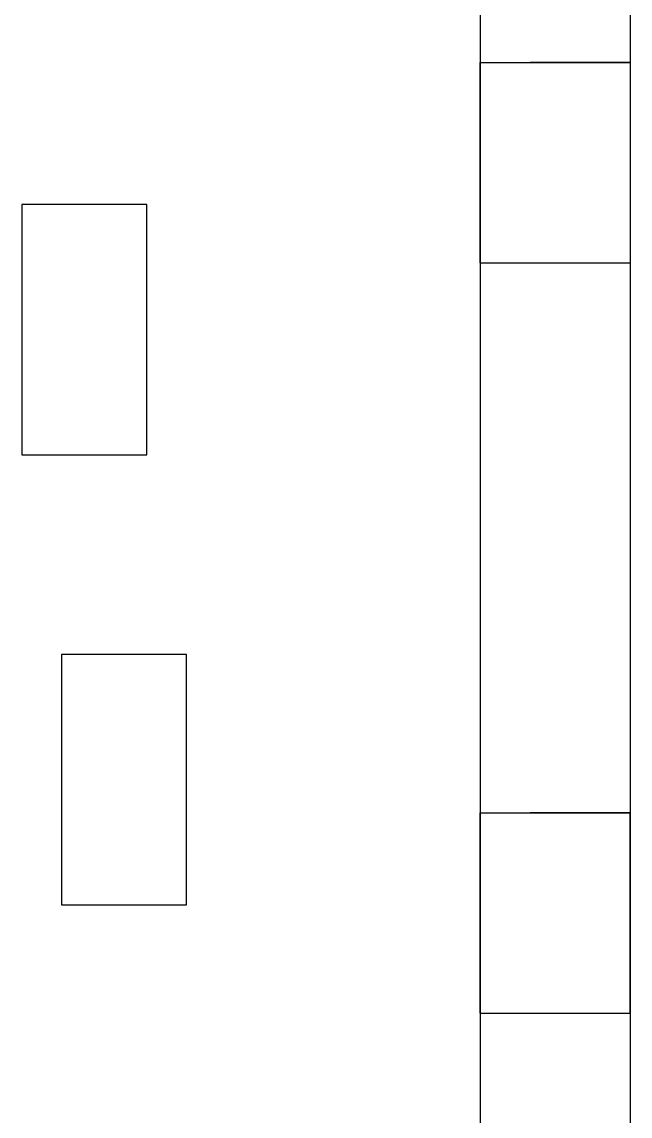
# Model space of a CAD drawing. Extents: x -19 to 297, y 0 to 420.
# Drawn here: x 78.58 to 84.67, y 187.74 to 198.68 of the extents above; entities that cross this region are included whole.
import ezdxf

# ---------------------------------------------------------------- set-up
doc = ezdxf.new("R2010")
doc.units = 0
doc.header["$MEASUREMENT"] = 0
doc.linetypes.add('K5LT_BASIC', pattern=[0])
doc.layers.add('Системный слой', color=7, linetype='Continuous')

# ---------------------------------------------------------------- blocks, each defined once
blk = doc.blocks.new('*U')
at = {"layer": 'Системный слой', "color": 5, "linetype": 'K5LT_BASIC'}
for p, q in [((79.831, 196.85), (78.581, 196.85)), ((78.581, 196.85), (78.581, 194.35)), ((79.831, 194.35), (79.831, 196.85)), ((78.581, 194.35), (79.831, 194.35)), ((80.228, 192.352), (78.978, 192.352)), ((78.978, 192.352), (78.978, 189.852)), ((80.228, 189.852), (80.228, 192.352)), ((78.978, 189.852), (80.228, 189.852))]:
    blk.add_line(p, q, dxfattribs=at)

msp = doc.modelspace()

# ---------------------------------------------------------------- linework, layer by layer
at = {"layer": 'Системный слой', "color": 5, "linetype": 'K5LT_BASIC'}
for p, q in [((83.167, 203.769), (83.167, 183.269)), ((84.667, 203.769), (84.667, 183.269)), ((83.167, 196.269), (83.167, 198.269)), ((83.167, 198.269), (84.667, 198.269)), ((84.667, 198.269), (83.667, 198.269)), ((84.667, 197.519), (84.667, 196.769)), ((83.167, 196.269), (84.667, 196.269)), ((83.167, 188.769), (83.167, 190.769)), ((83.167, 190.769), (84.667, 190.769)), ((84.667, 190.769), (83.667, 190.769)), ((84.667, 188.769), (84.667, 190.769)), ((84.667, 190.019), (84.667, 189.269)), ((83.167, 188.769), (84.667, 188.769))]:
    msp.add_line(p, q, dxfattribs=at)

# ---------------------------------------------------------------- block references
at = {"layer": 'Системный слой'}
msp.add_blockref('*U', (0, 0), dxfattribs=at)
msp.add_blockref('*U', (0, 0), dxfattribs=at)
msp.add_blockref('*U', (0, 0), dxfattribs=at)
msp.add_blockref('*U', (0, 0), dxfattribs=at)
msp.add_blockref('*U', (0, 0), dxfattribs=at)
msp.add_blockref('*U', (0, 0), dxfattribs=at)
msp.add_blockref('*U', (0, 0), dxfattribs=at)
msp.add_blockref('*U', (0, 0), dxfattribs=at)
msp.add_blockref('*U', (0, 0), dxfattribs=at)
msp.add_blockref('*U', (0, 0), dxfattribs=at)
msp.add_blockref('*U', (0, 0), dxfattribs=at)
msp.add_blockref('*U', (0, 0), dxfattribs=at)
msp.add_blockref('*U', (0, 0), dxfattribs=at)
msp.add_blockref('*U', (0, 0), dxfattribs=at)
msp.add_blockref('*U', (0, 0), dxfattribs=at)
msp.add_blockref('*U', (0, 0), dxfattribs=at)
msp.add_blockref('*U', (0, 0), dxfattribs=at)
msp.add_blockref('*U', (0, 0), dxfattribs=at)
msp.add_blockref('*U', (0, 0), dxfattribs=at)
msp.add_blockref('*U', (0, 0), dxfattribs=at)
msp.add_blockref('*U', (0, 0), dxfattribs=at)
msp.add_blockref('*U', (0, 0), dxfattribs=at)
msp.add_blockref('*U', (0, 0), dxfattribs=at)
msp.add_blockref('*U', (0, 0), dxfattribs=at)
msp.add_blockref('*U', (0, 0), dxfattribs=at)
msp.add_blockref('*U', (0, 0), dxfattribs=at)
msp.add_blockref('*U', (0, 0), dxfattribs=at)
msp.add_blockref('*U', (0, 0), dxfattribs=at)
msp.add_blockref('*U', (0, 0), dxfattribs=at)
msp.add_blockref('*U', (0, 0), dxfattribs=at)
msp.add_blockref('*U', (0, 0), dxfattribs=at)
msp.add_blockref('*U', (0, 0), dxfattribs=at)
msp.add_blockref('*U', (0, 0), dxfattribs=at)
msp.add_blockref('*U', (0, 0), dxfattribs=at)
msp.add_blockref('*U', (0, 0), dxfattribs=at)
msp.add_blockref('*U', (0, 0), dxfattribs=at)
msp.add_blockref('*U', (0, 0), dxfattribs=at)
msp.add_blockref('*U', (0, 0), dxfattribs=at)
msp.add_blockref('*U', (0, 0), dxfattribs=at)
msp.add_blockref('*U', (0, 0), dxfattribs=at)
msp.add_blockref('*U', (0, 0), dxfattribs=at)
msp.add_blockref('*U', (0, 0), dxfattribs=at)
msp.add_blockref('*U', (0, 0), dxfattribs=at)
msp.add_blockref('*U', (0, 0), dxfattribs=at)
msp.add_blockref('*U', (0, 0), dxfattribs=at)
msp.add_blockref('*U', (0, 0), dxfattribs=at)
msp.add_blockref('*U', (0, 0), dxfattribs=at)
msp.add_blockref('*U', (0, 0), dxfattribs=at)
msp.add_blockref('*U', (0, 0), dxfattribs=at)
msp.add_blockref('*U', (0, 0), dxfattribs=at)
msp.add_blockref('*U', (0, 0), dxfattribs=at)
msp.add_blockref('*U', (0, 0), dxfattribs=at)
msp.add_blockref('*U', (0, 0), dxfattribs=at)
msp.add_blockref('*U', (0, 0), dxfattribs=at)
msp.add_blockref('*U', (0, 0), dxfattribs=at)
msp.add_blockref('*U', (0, 0), dxfattribs=at)
msp.add_blockref('*U', (0, 0), dxfattribs=at)
msp.add_blockref('*U', (0, 0), dxfattribs=at)
msp.add_blockref('*U', (0, 0), dxfattribs=at)
msp.add_blockref('*U', (0, 0), dxfattribs=at)
msp.add_blockref('*U', (0, 0), dxfattribs=at)
msp.add_blockref('*U', (0, 0), dxfattribs=at)
msp.add_blockref('*U', (0, 0), dxfattribs=at)
msp.add_blockref('*U', (0, 0), dxfattribs=at)
msp.add_blockref('*U', (0, 0), dxfattribs=at)
msp.add_blockref('*U', (0, 0), dxfattribs=at)
msp.add_blockref('*U', (0, 0), dxfattribs=at)
msp.add_blockref('*U', (0, 0), dxfattribs=at)
msp.add_blockref('*U', (0, 0), dxfattribs=at)
msp.add_blockref('*U', (0, 0), dxfattribs=at)
msp.add_blockref('*U', (0, 0), dxfattribs=at)
msp.add_blockref('*U', (0, 0), dxfattribs=at)
msp.add_blockref('*U', (0, 0), dxfattribs=at)
msp.add_blockref('*U', (0, 0), dxfattribs=at)
msp.add_blockref('*U', (0, 0), dxfattribs=at)
msp.add_blockref('*U', (0, 0), dxfattribs=at)
msp.add_blockref('*U', (0, 0), dxfattribs=at)
msp.add_blockref('*U', (0, 0), dxfattribs=at)
msp.add_blockref('*U', (0, 0), dxfattribs=at)
msp.add_blockref('*U', (0, 0), dxfattribs=at)
msp.add_blockref('*U', (0, 0), dxfattribs=at)
msp.add_blockref('*U', (0, 0), dxfattribs=at)
msp.add_blockref('*U', (0, 0), dxfattribs=at)
msp.add_blockref('*U', (0, 0), dxfattribs=at)
msp.add_blockref('*U', (0, 0), dxfattribs=at)
msp.add_blockref('*U', (0, 0), dxfattribs=at)
msp.add_blockref('*U', (0, 0), dxfattribs=at)
msp.add_blockref('*U', (0, 0), dxfattribs=at)
msp.add_blockref('*U', (0, 0), dxfattribs=at)
msp.add_blockref('*U', (0, 0), dxfattribs=at)
msp.add_blockref('*U', (0, 0), dxfattribs=at)
msp.add_blockref('*U', (0, 0), dxfattribs=at)
msp.add_blockref('*U', (0, 0), dxfattribs=at)
msp.add_blockref('*U', (0, 0), dxfattribs=at)
msp.add_blockref('*U', (0, 0), dxfattribs=at)
msp.add_blockref('*U', (0, 0), dxfattribs=at)
msp.add_blockref('*U', (0, 0), dxfattribs=at)
msp.add_blockref('*U', (0, 0), dxfattribs=at)
msp.add_blockref('*U', (0, 0), dxfattribs=at)
msp.add_blockref('*U', (0, 0), dxfattribs=at)
msp.add_blockref('*U', (0, 0), dxfattribs=at)
msp.add_blockref('*U', (0, 0), dxfattribs=at)
msp.add_blockref('*U', (0, 0), dxfattribs=at)
msp.add_blockref('*U', (0, 0), dxfattribs=at)
msp.add_blockref('*U', (0, 0), dxfattribs=at)
msp.add_blockref('*U', (0, 0), dxfattribs=at)
msp.add_blockref('*U', (0, 0), dxfattribs=at)
msp.add_blockref('*U', (0, 0), dxfattribs=at)
msp.add_blockref('*U', (0, 0), dxfattribs=at)
msp.add_blockref('*U', (0, 0), dxfattribs=at)
msp.add_blockref('*U', (0, 0), dxfattribs=at)
msp.add_blockref('*U', (0, 0), dxfattribs=at)
msp.add_blockref('*U', (0, 0), dxfattribs=at)
msp.add_blockref('*U', (0, 0), dxfattribs=at)
msp.add_blockref('*U', (0, 0), dxfattribs=at)
msp.add_blockref('*U', (0, 0), dxfattribs=at)
msp.add_blockref('*U', (0, 0), dxfattribs=at)
msp.add_blockref('*U', (0, 0), dxfattribs=at)
msp.add_blockref('*U', (0, 0), dxfattribs=at)
msp.add_blockref('*U', (0, 0), dxfattribs=at)
msp.add_blockref('*U', (0, 0), dxfattribs=at)
msp.add_blockref('*U', (0, 0), dxfattribs=at)
msp.add_blockref('*U', (0, 0), dxfattribs=at)
msp.add_blockref('*U', (0, 0), dxfattribs=at)
msp.add_blockref('*U', (0, 0), dxfattribs=at)
msp.add_blockref('*U', (0, 0), dxfattribs=at)
msp.add_blockref('*U', (0, 0), dxfattribs=at)
msp.add_blockref('*U', (0, 0), dxfattribs=at)
msp.add_blockref('*U', (0, 0), dxfattribs=at)
msp.add_blockref('*U', (0, 0), dxfattribs=at)
msp.add_blockref('*U', (0, 0), dxfattribs=at)
msp.add_blockref('*U', (0, 0), dxfattribs=at)
msp.add_blockref('*U', (0, 0), dxfattribs=at)
msp.add_blockref('*U', (0, 0), dxfattribs=at)
msp.add_blockref('*U', (0, 0), dxfattribs=at)
msp.add_blockref('*U', (0, 0), dxfattribs=at)
msp.add_blockref('*U', (0, 0), dxfattribs=at)
msp.add_blockref('*U', (0, 0), dxfattribs=at)
msp.add_blockref('*U', (0, 0), dxfattribs=at)
msp.add_blockref('*U', (0, 0), dxfattribs=at)
msp.add_blockref('*U', (0, 0), dxfattribs=at)
msp.add_blockref('*U', (0, 0), dxfattribs=at)
msp.add_blockref('*U', (0, 0), dxfattribs=at)
msp.add_blockref('*U', (0, 0), dxfattribs=at)
msp.add_blockref('*U', (0, 0), dxfattribs=at)
msp.add_blockref('*U', (0, 0), dxfattribs=at)
msp.add_blockref('*U', (0, 0), dxfattribs=at)
msp.add_blockref('*U', (0, 0), dxfattribs=at)
msp.add_blockref('*U', (0, 0), dxfattribs=at)
msp.add_blockref('*U', (0, 0), dxfattribs=at)
msp.add_blockref('*U', (0, 0), dxfattribs=at)
msp.add_blockref('*U', (0, 0), dxfattribs=at)
msp.add_blockref('*U', (0, 0), dxfattribs=at)
msp.add_blockref('*U', (0, 0), dxfattribs=at)
msp.add_blockref('*U', (0, 0), dxfattribs=at)
msp.add_blockref('*U', (0, 0), dxfattribs=at)
msp.add_blockref('*U', (0, 0), dxfattribs=at)
msp.add_blockref('*U', (0, 0), dxfattribs=at)
msp.add_blockref('*U', (0, 0), dxfattribs=at)
msp.add_blockref('*U', (0, 0), dxfattribs=at)
msp.add_blockref('*U', (0, 0), dxfattribs=at)
msp.add_blockref('*U', (0, 0), dxfattribs=at)
msp.add_blockref('*U', (0, 0), dxfattribs=at)
msp.add_blockref('*U', (0, 0), dxfattribs=at)
msp.add_blockref('*U', (0, 0), dxfattribs=at)
msp.add_blockref('*U', (0, 0), dxfattribs=at)
msp.add_blockref('*U', (0, 0), dxfattribs=at)
msp.add_blockref('*U', (0, 0), dxfattribs=at)
msp.add_blockref('*U', (0, 0), dxfattribs=at)
msp.add_blockref('*U', (0, 0), dxfattribs=at)
msp.add_blockref('*U', (0, 0), dxfattribs=at)
msp.add_blockref('*U', (0, 0), dxfattribs=at)
msp.add_blockref('*U', (0, 0), dxfattribs=at)
msp.add_blockref('*U', (0, 0), dxfattribs=at)
msp.add_blockref('*U', (0, 0), dxfattribs=at)
msp.add_blockref('*U', (0, 0), dxfattribs=at)
msp.add_blockref('*U', (0, 0), dxfattribs=at)
msp.add_blockref('*U', (0, 0), dxfattribs=at)
msp.add_blockref('*U', (0, 0), dxfattribs=at)
msp.add_blockref('*U', (0, 0), dxfattribs=at)
msp.add_blockref('*U', (0, 0), dxfattribs=at)
msp.add_blockref('*U', (0, 0), dxfattribs=at)
msp.add_blockref('*U', (0, 0), dxfattribs=at)
msp.add_blockref('*U', (0, 0), dxfattribs=at)
msp.add_blockref('*U', (0, 0), dxfattribs=at)
msp.add_blockref('*U', (0, 0), dxfattribs=at)
msp.add_blockref('*U', (0, 0), dxfattribs=at)
msp.add_blockref('*U', (0, 0), dxfattribs=at)
msp.add_blockref('*U', (0, 0), dxfattribs=at)
msp.add_blockref('*U', (0, 0), dxfattribs=at)
msp.add_blockref('*U', (0, 0), dxfattribs=at)
msp.add_blockref('*U', (0, 0), dxfattribs=at)
msp.add_blockref('*U', (0, 0), dxfattribs=at)
msp.add_blockref('*U', (0, 0), dxfattribs=at)
msp.add_blockref('*U', (0, 0), dxfattribs=at)
msp.add_blockref('*U', (0, 0), dxfattribs=at)
msp.add_blockref('*U', (0, 0), dxfattribs=at)
msp.add_blockref('*U', (0, 0), dxfattribs=at)
msp.add_blockref('*U', (0, 0), dxfattribs=at)
msp.add_blockref('*U', (0, 0), dxfattribs=at)
msp.add_blockref('*U', (0, 0), dxfattribs=at)
msp.add_blockref('*U', (0, 0), dxfattribs=at)
msp.add_blockref('*U', (0, 0), dxfattribs=at)
msp.add_blockref('*U', (0, 0), dxfattribs=at)
msp.add_blockref('*U', (0, 0), dxfattribs=at)
msp.add_blockref('*U', (0, 0), dxfattribs=at)
msp.add_blockref('*U', (0, 0), dxfattribs=at)
msp.add_blockref('*U', (0, 0), dxfattribs=at)
msp.add_blockref('*U', (0, 0), dxfattribs=at)
msp.add_blockref('*U', (0, 0), dxfattribs=at)
msp.add_blockref('*U', (0, 0), dxfattribs=at)
msp.add_blockref('*U', (0, 0), dxfattribs=at)
msp.add_blockref('*U', (0, 0), dxfattribs=at)
msp.add_blockref('*U', (0, 0), dxfattribs=at)
msp.add_blockref('*U', (0, 0), dxfattribs=at)
msp.add_blockref('*U', (0, 0), dxfattribs=at)
msp.add_blockref('*U', (0, 0), dxfattribs=at)
msp.add_blockref('*U', (0, 0), dxfattribs=at)
msp.add_blockref('*U', (0, 0), dxfattribs=at)
msp.add_blockref('*U', (0, 0), dxfattribs=at)
msp.add_blockref('*U', (0, 0), dxfattribs=at)
msp.add_blockref('*U', (0, 0), dxfattribs=at)
msp.add_blockref('*U', (0, 0), dxfattribs=at)
msp.add_blockref('*U', (0, 0), dxfattribs=at)
msp.add_blockref('*U', (0, 0), dxfattribs=at)
msp.add_blockref('*U', (0, 0), dxfattribs=at)
msp.add_blockref('*U', (0, 0), dxfattribs=at)
msp.add_blockref('*U', (0, 0), dxfattribs=at)
msp.add_blockref('*U', (0, 0), dxfattribs=at)
msp.add_blockref('*U', (0, 0), dxfattribs=at)
msp.add_blockref('*U', (0, 0), dxfattribs=at)
msp.add_blockref('*U', (0, 0), dxfattribs=at)
msp.add_blockref('*U', (0, 0), dxfattribs=at)
msp.add_blockref('*U', (0, 0), dxfattribs=at)
msp.add_blockref('*U', (0, 0), dxfattribs=at)
msp.add_blockref('*U', (0, 0), dxfattribs=at)
msp.add_blockref('*U', (0, 0), dxfattribs=at)
msp.add_blockref('*U', (0, 0), dxfattribs=at)
msp.add_blockref('*U', (0, 0), dxfattribs=at)
msp.add_blockref('*U', (0, 0), dxfattribs=at)
msp.add_blockref('*U', (0, 0), dxfattribs=at)
msp.add_blockref('*U', (0, 0), dxfattribs=at)
msp.add_blockref('*U', (0, 0), dxfattribs=at)
msp.add_blockref('*U', (0, 0), dxfattribs=at)
msp.add_blockref('*U', (0, 0), dxfattribs=at)
msp.add_blockref('*U', (0, 0), dxfattribs=at)
msp.add_blockref('*U', (0, 0), dxfattribs=at)
msp.add_blockref('*U', (0, 0), dxfattribs=at)
msp.add_blockref('*U', (0, 0), dxfattribs=at)
msp.add_blockref('*U', (0, 0), dxfattribs=at)
msp.add_blockref('*U', (0, 0), dxfattribs=at)
msp.add_blockref('*U', (0, 0), dxfattribs=at)
msp.add_blockref('*U', (0, 0), dxfattribs=at)
msp.add_blockref('*U', (0, 0), dxfattribs=at)
msp.add_blockref('*U', (0, 0), dxfattribs=at)
msp.add_blockref('*U', (0, 0), dxfattribs=at)
msp.add_blockref('*U', (0, 0), dxfattribs=at)
msp.add_blockref('*U', (0, 0), dxfattribs=at)
msp.add_blockref('*U', (0, 0), dxfattribs=at)
msp.add_blockref('*U', (0, 0), dxfattribs=at)
msp.add_blockref('*U', (0, 0), dxfattribs=at)
msp.add_blockref('*U', (0, 0), dxfattribs=at)
msp.add_blockref('*U', (0, 0), dxfattribs=at)
msp.add_blockref('*U', (0, 0), dxfattribs=at)
msp.add_blockref('*U', (0, 0), dxfattribs=at)
msp.add_blockref('*U', (0, 0), dxfattribs=at)
msp.add_blockref('*U', (0, 0), dxfattribs=at)
msp.add_blockref('*U', (0, 0), dxfattribs=at)
msp.add_blockref('*U', (0, 0), dxfattribs=at)
msp.add_blockref('*U', (0, 0), dxfattribs=at)
msp.add_blockref('*U', (0, 0), dxfattribs=at)
msp.add_blockref('*U', (0, 0), dxfattribs=at)
msp.add_blockref('*U', (0, 0), dxfattribs=at)
msp.add_blockref('*U', (0, 0), dxfattribs=at)
msp.add_blockref('*U', (0, 0), dxfattribs=at)
msp.add_blockref('*U', (0, 0), dxfattribs=at)
msp.add_blockref('*U', (0, 0), dxfattribs=at)
msp.add_blockref('*U', (0, 0), dxfattribs=at)
msp.add_blockref('*U', (0, 0), dxfattribs=at)
msp.add_blockref('*U', (0, 0), dxfattribs=at)
msp.add_blockref('*U', (0, 0), dxfattribs=at)
msp.add_blockref('*U', (0, 0), dxfattribs=at)
msp.add_blockref('*U', (0, 0), dxfattribs=at)
msp.add_blockref('*U', (0, 0), dxfattribs=at)
msp.add_blockref('*U', (0, 0), dxfattribs=at)
msp.add_blockref('*U', (0, 0), dxfattribs=at)
msp.add_blockref('*U', (0, 0), dxfattribs=at)
msp.add_blockref('*U', (0, 0), dxfattribs=at)
msp.add_blockref('*U', (0, 0), dxfattribs=at)
msp.add_blockref('*U', (0, 0), dxfattribs=at)
msp.add_blockref('*U', (0, 0), dxfattribs=at)
msp.add_blockref('*U', (0, 0), dxfattribs=at)
msp.add_blockref('*U', (0, 0), dxfattribs=at)
msp.add_blockref('*U', (0, 0), dxfattribs=at)
msp.add_blockref('*U', (0, 0), dxfattribs=at)
msp.add_blockref('*U', (0, 0), dxfattribs=at)
msp.add_blockref('*U', (0, 0), dxfattribs=at)
msp.add_blockref('*U', (0, 0), dxfattribs=at)
msp.add_blockref('*U', (0, 0), dxfattribs=at)
msp.add_blockref('*U', (0, 0), dxfattribs=at)
msp.add_blockref('*U', (0, 0), dxfattribs=at)
msp.add_blockref('*U', (0, 0), dxfattribs=at)
msp.add_blockref('*U', (0, 0), dxfattribs=at)
msp.add_blockref('*U', (0, 0), dxfattribs=at)
msp.add_blockref('*U', (0, 0), dxfattribs=at)
msp.add_blockref('*U', (0, 0), dxfattribs=at)
msp.add_blockref('*U', (0, 0), dxfattribs=at)
msp.add_blockref('*U', (0, 0), dxfattribs=at)
msp.add_blockref('*U', (0, 0), dxfattribs=at)
msp.add_blockref('*U', (0, 0), dxfattribs=at)
msp.add_blockref('*U', (0, 0), dxfattribs=at)
msp.add_blockref('*U', (0, 0), dxfattribs=at)
msp.add_blockref('*U', (0, 0), dxfattribs=at)
msp.add_blockref('*U', (0, 0), dxfattribs=at)
msp.add_blockref('*U', (0, 0), dxfattribs=at)
msp.add_blockref('*U', (0, 0), dxfattribs=at)
msp.add_blockref('*U', (0, 0), dxfattribs=at)
msp.add_blockref('*U', (0, 0), dxfattribs=at)
msp.add_blockref('*U', (0, 0), dxfattribs=at)
msp.add_blockref('*U', (0, 0), dxfattribs=at)
msp.add_blockref('*U', (0, 0), dxfattribs=at)
msp.add_blockref('*U', (0, 0), dxfattribs=at)
msp.add_blockref('*U', (0, 0), dxfattribs=at)
msp.add_blockref('*U', (0, 0), dxfattribs=at)
msp.add_blockref('*U', (0, 0), dxfattribs=at)
msp.add_blockref('*U', (0, 0), dxfattribs=at)
msp.add_blockref('*U', (0, 0), dxfattribs=at)
msp.add_blockref('*U', (0, 0), dxfattribs=at)
msp.add_blockref('*U', (0, 0), dxfattribs=at)
msp.add_blockref('*U', (0, 0), dxfattribs=at)
msp.add_blockref('*U', (0, 0), dxfattribs=at)
msp.add_blockref('*U', (0, 0), dxfattribs=at)
msp.add_blockref('*U', (0, 0), dxfattribs=at)
msp.add_blockref('*U', (0, 0), dxfattribs=at)
msp.add_blockref('*U', (0, 0), dxfattribs=at)
msp.add_blockref('*U', (0, 0), dxfattribs=at)
msp.add_blockref('*U', (0, 0), dxfattribs=at)
msp.add_blockref('*U', (0, 0), dxfattribs=at)
msp.add_blockref('*U', (0, 0), dxfattribs=at)
msp.add_blockref('*U', (0, 0), dxfattribs=at)
msp.add_blockref('*U', (0, 0), dxfattribs=at)
msp.add_blockref('*U', (0, 0), dxfattribs=at)
msp.add_blockref('*U', (0, 0), dxfattribs=at)
msp.add_blockref('*U', (0, 0), dxfattribs=at)
msp.add_blockref('*U', (0, 0), dxfattribs=at)
msp.add_blockref('*U', (0, 0), dxfattribs=at)
msp.add_blockref('*U', (0, 0), dxfattribs=at)
msp.add_blockref('*U', (0, 0), dxfattribs=at)
msp.add_blockref('*U', (0, 0), dxfattribs=at)
msp.add_blockref('*U', (0, 0), dxfattribs=at)
msp.add_blockref('*U', (0, 0), dxfattribs=at)
msp.add_blockref('*U', (0, 0), dxfattribs=at)
msp.add_blockref('*U', (0, 0), dxfattribs=at)
msp.add_blockref('*U', (0, 0), dxfattribs=at)
msp.add_blockref('*U', (0, 0), dxfattribs=at)
msp.add_blockref('*U', (0, 0), dxfattribs=at)
msp.add_blockref('*U', (0, 0), dxfattribs=at)
msp.add_blockref('*U', (0, 0), dxfattribs=at)
msp.add_blockref('*U', (0, 0), dxfattribs=at)
msp.add_blockref('*U', (0, 0), dxfattribs=at)
msp.add_blockref('*U', (0, 0), dxfattribs=at)
msp.add_blockref('*U', (0, 0), dxfattribs=at)
msp.add_blockref('*U', (0, 0), dxfattribs=at)
msp.add_blockref('*U', (0, 0), dxfattribs=at)
msp.add_blockref('*U', (0, 0), dxfattribs=at)
msp.add_blockref('*U', (0, 0), dxfattribs=at)
msp.add_blockref('*U', (0, 0), dxfattribs=at)
msp.add_blockref('*U', (0, 0), dxfattribs=at)
msp.add_blockref('*U', (0, 0), dxfattribs=at)
msp.add_blockref('*U', (0, 0), dxfattribs=at)
msp.add_blockref('*U', (0, 0), dxfattribs=at)
msp.add_blockref('*U', (0, 0), dxfattribs=at)
msp.add_blockref('*U', (0, 0), dxfattribs=at)
msp.add_blockref('*U', (0, 0), dxfattribs=at)
msp.add_blockref('*U', (0, 0), dxfattribs=at)
msp.add_blockref('*U', (0, 0), dxfattribs=at)
msp.add_blockref('*U', (0, 0), dxfattribs=at)
msp.add_blockref('*U', (0, 0), dxfattribs=at)
msp.add_blockref('*U', (0, 0), dxfattribs=at)
msp.add_blockref('*U', (0, 0), dxfattribs=at)
msp.add_blockref('*U', (0, 0), dxfattribs=at)
msp.add_blockref('*U', (0, 0), dxfattribs=at)
msp.add_blockref('*U', (0, 0), dxfattribs=at)
msp.add_blockref('*U', (0, 0), dxfattribs=at)
msp.add_blockref('*U', (0, 0), dxfattribs=at)
msp.add_blockref('*U', (0, 0), dxfattribs=at)
msp.add_blockref('*U', (0, 0), dxfattribs=at)
msp.add_blockref('*U', (0, 0), dxfattribs=at)
msp.add_blockref('*U', (0, 0), dxfattribs=at)
msp.add_blockref('*U', (0, 0), dxfattribs=at)
msp.add_blockref('*U', (0, 0), dxfattribs=at)
msp.add_blockref('*U', (0, 0), dxfattribs=at)
msp.add_blockref('*U', (0, 0), dxfattribs=at)
msp.add_blockref('*U', (0, 0), dxfattribs=at)
msp.add_blockref('*U', (0, 0), dxfattribs=at)
msp.add_blockref('*U', (0, 0), dxfattribs=at)
msp.add_blockref('*U', (0, 0), dxfattribs=at)
msp.add_blockref('*U', (0, 0), dxfattribs=at)
msp.add_blockref('*U', (0, 0), dxfattribs=at)
msp.add_blockref('*U', (0, 0), dxfattribs=at)
msp.add_blockref('*U', (0, 0), dxfattribs=at)
msp.add_blockref('*U', (0, 0), dxfattribs=at)
msp.add_blockref('*U', (0, 0), dxfattribs=at)
msp.add_blockref('*U', (0, 0), dxfattribs=at)
msp.add_blockref('*U', (0, 0), dxfattribs=at)
msp.add_blockref('*U', (0, 0), dxfattribs=at)
msp.add_blockref('*U', (0, 0), dxfattribs=at)
msp.add_blockref('*U', (0, 0), dxfattribs=at)
msp.add_blockref('*U', (0, 0), dxfattribs=at)
msp.add_blockref('*U', (0, 0), dxfattribs=at)
msp.add_blockref('*U', (0, 0), dxfattribs=at)
msp.add_blockref('*U', (0, 0), dxfattribs=at)
msp.add_blockref('*U', (0, 0), dxfattribs=at)
msp.add_blockref('*U', (0, 0), dxfattribs=at)
msp.add_blockref('*U', (0, 0), dxfattribs=at)
msp.add_blockref('*U', (0, 0), dxfattribs=at)
msp.add_blockref('*U', (0, 0), dxfattribs=at)
msp.add_blockref('*U', (0, 0), dxfattribs=at)
msp.add_blockref('*U', (0, 0), dxfattribs=at)
msp.add_blockref('*U', (0, 0), dxfattribs=at)
msp.add_blockref('*U', (0, 0), dxfattribs=at)
msp.add_blockref('*U', (0, 0), dxfattribs=at)
msp.add_blockref('*U', (0, 0), dxfattribs=at)
msp.add_blockref('*U', (0, 0), dxfattribs=at)
msp.add_blockref('*U', (0, 0), dxfattribs=at)
msp.add_blockref('*U', (0, 0), dxfattribs=at)
msp.add_blockref('*U', (0, 0), dxfattribs=at)
msp.add_blockref('*U', (0, 0), dxfattribs=at)
msp.add_blockref('*U', (0, 0), dxfattribs=at)
msp.add_blockref('*U', (0, 0), dxfattribs=at)
msp.add_blockref('*U', (0, 0), dxfattribs=at)
msp.add_blockref('*U', (0, 0), dxfattribs=at)
msp.add_blockref('*U', (0, 0), dxfattribs=at)
msp.add_blockref('*U', (0, 0), dxfattribs=at)
msp.add_blockref('*U', (0, 0), dxfattribs=at)
msp.add_blockref('*U', (0, 0), dxfattribs=at)
msp.add_blockref('*U', (0, 0), dxfattribs=at)
msp.add_blockref('*U', (0, 0), dxfattribs=at)
msp.add_blockref('*U', (0, 0), dxfattribs=at)
msp.add_blockref('*U', (0, 0), dxfattribs=at)
msp.add_blockref('*U', (0, 0), dxfattribs=at)
msp.add_blockref('*U', (0, 0), dxfattribs=at)
msp.add_blockref('*U', (0, 0), dxfattribs=at)
msp.add_blockref('*U', (0, 0), dxfattribs=at)
msp.add_blockref('*U', (0, 0), dxfattribs=at)
msp.add_blockref('*U', (0, 0), dxfattribs=at)
msp.add_blockref('*U', (0, 0), dxfattribs=at)
msp.add_blockref('*U', (0, 0), dxfattribs=at)
msp.add_blockref('*U', (0, 0), dxfattribs=at)
msp.add_blockref('*U', (0, 0), dxfattribs=at)

doc.saveas('drawing.dxf')
